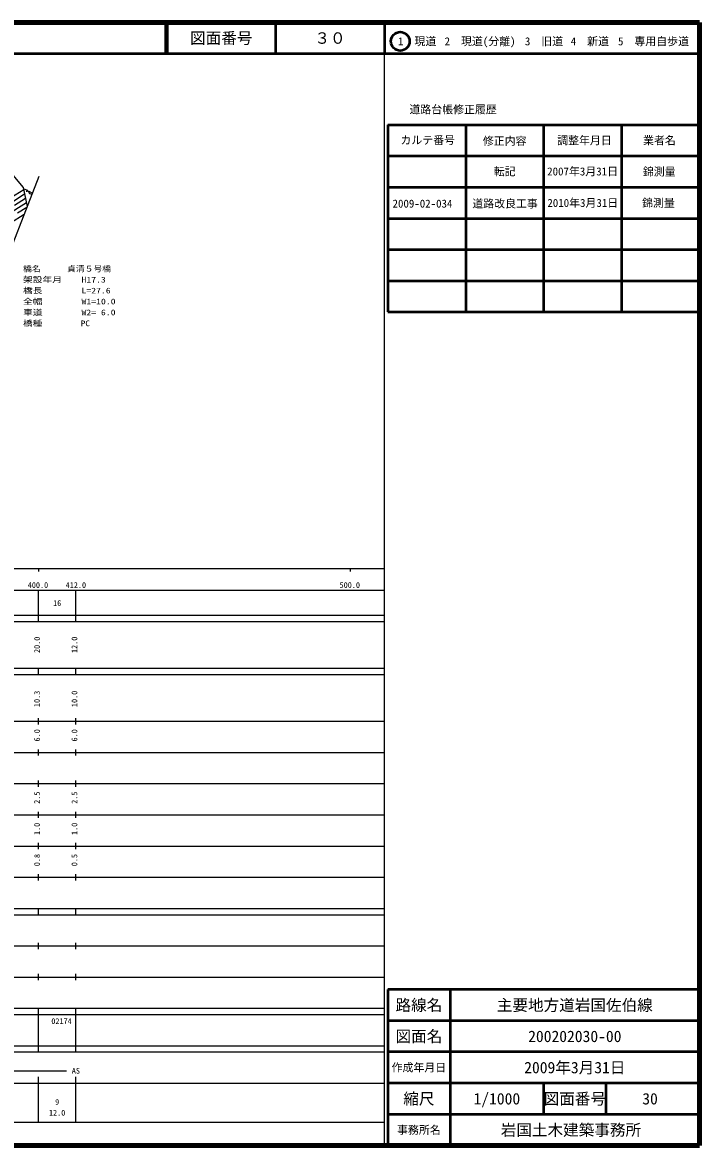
# Model space of a CAD drawing. Units: millimetres, scale not verified. Extents: x 40000 to 680000, y 20000 to 380000.
# Drawn here: x 462870 to 680000, y 20000 to 380000 of the extents above; entities that cross this region are included whole.
import ezdxf
from ezdxf.enums import TextEntityAlignment as Align

# ---------------------------------------------------------------- set-up
doc = ezdxf.new("R2010")
doc.units = ezdxf.units.MM
doc.header["$LTSCALE"] = 1000
for name, color, linetype, lineweight in [('M-BGD', 7, 'Continuous', 25), ('M-TTL', 2, 'Continuous', 140), ('M-TTL-BAND', 7, 'Continuous', 25), ('M-TTL-FRAM', 2, 'Continuous', 50), ('M-TTL-LINE', 7, 'Continuous', 50)]:
    doc.layers.add(name, color=color, linetype=linetype, lineweight=lineweight)
doc.layers.add('M-STR-HTXT', color=7, linetype='Continuous')
doc.layers.add('M-TTL-TXT', color=7, linetype='Continuous')
doc.styles.add('ＭＳ ゴシック', font='')
doc.styles.get('ＭＳ ゴシック').set_extended_font_data('MS Gothic')

msp = doc.modelspace()

# ---------------------------------------------------------------- linework, layer by layer
at = {"layer": 'M-BGD'}
for p, q in [((454351, 337485), (463113, 327096)), ((431250, 235784), (468191, 330701)), ((463560, 324980), (456620, 320314)), ((463262, 326391), (459194, 323740)), ((463113, 327096), (464406, 320975)), ((463365, 326699), (464482, 326205)), ((463365, 326699), (463446, 326531)), ((464113, 325972), (464417, 325959)), ((464511, 326066), (464417, 325959)), ((464511, 326066), (464482, 326205)), ((464511, 326066), (464924, 325890)), ((464924, 325890), (464859, 325645)), ((464859, 325645), (465129, 325179)), ((464924, 325890), (466082, 325282)), ((465129, 325179), (465937, 324908)), ((464156, 322158), (457886, 318176)), ((463858, 323569), (460289, 321279)), ((464275, 320638), (461305, 318835)), ((463433, 318475), (459076, 315631))]:
    msp.add_line(p, q, dxfattribs=at)
at = {"layer": 'M-TTL'}
for p, q in [((680000, 380000), (40000, 380000)), ((680000, 20000), (680000, 380000)), ((40000, 20000), (680000, 20000))]:
    msp.add_line(p, q, dxfattribs=at)
at = {"layer": 'M-TTL-BAND'}
for p, q in [((579000, 20000), (579000, 370000)), ((40000, 205000), (579000, 205000)), ((468000, 205000), (468000, 204000)), ((568000, 205000), (568000, 204000)), ((68000, 198000), (579000, 198000)), ((468000, 188000), (468000, 198000)), ((480000, 188000), (480000, 198000)), ((40000, 190000), (579000, 190000)), ((40000, 188000), (579000, 188000)), ((40000, 173000), (579000, 173000)), ((468000, 171000), (468000, 173000)), ((480000, 171000), (480000, 173000)), ((40000, 171000), (579000, 171000)), ((40000, 156000), (579000, 156000)), ((468000, 155000), (468000, 157000)), ((480000, 155000), (480000, 157000)), ((46000, 146000), (579000, 146000)), ((468000, 145000), (468000, 147000)), ((480000, 145000), (480000, 147000)), ((468000, 135000), (468000, 137000)), ((480000, 135000), (480000, 137000)), ((52000, 136000), (579000, 136000)), ((46000, 126000), (579000, 126000)), ((468000, 125000), (468000, 127000)), ((480000, 125000), (480000, 127000)), ((52000, 116000), (579000, 116000)), ((468000, 115000), (468000, 117000)), ((480000, 115000), (480000, 117000)), ((46000, 106000), (579000, 106000)), ((468000, 105000), (468000, 107000)), ((480000, 105000), (480000, 107000)), ((40000, 96000), (579000, 96000)), ((40000, 94000), (579000, 94000)), ((468000, 94000), (468000, 96000)), ((480000, 94000), (480000, 96000)), ((49000, 84000), (579000, 84000)), ((468000, 83000), (468000, 85000)), ((480000, 83000), (480000, 85000)), ((40000, 74000), (579000, 74000)), ((468000, 73000), (468000, 75000)), ((480000, 73000), (480000, 75000)), ((40000, 64000), (579000, 64000)), ((40000, 62000), (579000, 62000)), ((468000, 62000), (468000, 64000)), ((468000, 52000), (468000, 62000)), ((480000, 62000), (480000, 64000)), ((480000, 52000), (480000, 62000)), ((40000, 52000), (579000, 52000)), ((468000, 50000), (468000, 52000)), ((480000, 50000), (480000, 52000)), ((40000, 50000), (579000, 50000)), ((71000, 44000), (477000, 44000)), ((40000, 40000), (579000, 40000)), ((468000, 27500), (468000, 42000)), ((480000, 27500), (480000, 42000)), ((68000, 27500), (579000, 27500))]:
    msp.add_line(p, q, dxfattribs=at)
at = {"layer": 'M-TTL-FRAM'}
for p, q in [((580000, 347197), (580000, 287197)), ((580000, 347197), (680000, 347197)), ((580000, 287197), (680000, 287197)), ((680000, 70000), (580000, 70000)), ((580000, 70000), (580000, 20000))]:
    msp.add_line(p, q, dxfattribs=at)
at = {"layer": 'M-TTL-LINE'}
for p, q in [((508747, 380000), (508747, 370000)), ((509247, 380000), (509247, 370000)), ((543997, 380000), (543997, 370000)), ((579000, 380000), (579000, 370000)), ((40000, 370000), (680000, 370000)), ((605000, 347197), (605000, 287197)), ((630000, 347197), (630000, 287197)), ((655000, 347197), (655000, 287197)), ((580000, 337197), (680000, 337197)), ((580000, 327197), (680000, 327197)), ((580000, 317197), (680000, 317197)), ((580000, 307197), (680000, 307197)), ((580000, 297197), (680000, 297197)), ((600000, 70000), (600000, 20000)), ((680000, 60000), (580000, 60000)), ((680000, 50000), (580000, 50000)), ((680000, 40000), (580000, 40000)), ((630000, 40000), (630000, 30000)), ((650000, 40000), (650000, 30000)), ((680000, 30000), (580000, 30000))]:
    msp.add_line(p, q, dxfattribs=at)
msp.add_circle((584031, 373958), 3000, dxfattribs=at)

# ---------------------------------------------------------------- texts
at = {"layer": 'M-STR-HTXT', "style": 'ＭＳ ゴシック'}
for s, width, p in [('橋名\u3000\u3000\u3000貞清５号橋', 1.1, (463057, 299588)), ('橋長\u3000\u3000\u3000\u3000L=27.6', 1.25, (463057, 292588)), ('架設年月\u3000\u3000H17.3', 1.25, (463057, 296088)), ('全幅\u3000\u3000\u3000\u3000W1=10.0', 1.25, (463057, 289088)), ('車道\u3000\u3000\u3000\u3000W2= 6.0', 1.25, (463057, 285588)), ('橋種\u3000\u3000\u3000\u3000PC', 1.2, (463057, 282088))]:
    msp.add_text(s, height=1833, dxfattribs=dict(at, width=width)).set_placement(p, align=Align.BOTTOM_LEFT)
at = {"layer": 'M-TTL-BAND', "style": 'ＭＳ ゴシック'}
for s, p in [('400.0', (467844, 198195)), ('412.0', (480000, 198195)), ('500.0', (567844, 198195)), ('16', (474000, 192405)), ('AS', (480000, 42500)), ('9', (474000, 32523)), ('12.0', (474000, 29033))]:
    msp.add_text(s, height=1833, dxfattribs=at).set_placement(p, align=Align.BOTTOM_CENTER)
for s, p in [('20.0', (469000, 180500)), ('12.0', (481000, 180500)), ('10.3', (469000, 163174)), ('10.0', (481000, 163174)), ('6.0', (469000, 151500)), ('6.0', (481000, 151500)), ('2.5', (469000, 131500)), ('2.5', (481000, 131500)), ('1.0', (469000, 121500)), ('1.0', (481000, 121500)), ('0.8', (469000, 111500)), ('0.5', (481000, 111500))]:
    msp.add_text(s, height=1833, rotation=90, dxfattribs=at).set_placement(p, align=Align.BOTTOM_CENTER)
msp.add_text('02174', height=1833, dxfattribs=at).set_placement((472125, 58405), align=Align.BOTTOM_LEFT)
at = {"layer": 'M-TTL-TXT', "style": 'ＭＳ ゴシック'}
for s, height, p in [('図面番号', 3666, (526622, 375000)), ('３０', 3666, (561497, 375000)), ('1\u3000現道', 2566, (589448, 373958)), ('2\u3000現道(分離)', 2566, (609619, 373958)), ('3\u3000旧道', 2566, (630121, 373958)), ('4\u3000新道', 2566, (644824, 373958)), ('5\u3000専用自歩道', 2566, (665228, 373958)), ('道路台帳修正履歴', 2566, (600968, 352113)), ('カルテ番号', 2566, (592839, 342277)), ('修正内容', 2566, (617509, 342023)), ('調整年月日', 2566, (643089, 342197)), ('業者名', 2566, (667134, 342197)), ('転記', 2566, (617500, 332245)), ('2007年3月31日', 2566, (642500, 332245)), ('錦測量', 2566, (667077, 332189)), ('2009-02-034', 2566, (591152, 321934)), ('道路改良工事', 2566, (617633, 321934)), ('2010年3月31日', 2566, (642556, 322156)), ('錦測量', 2566, (666812, 322156)), ('路線名', 3666, (590000, 65000)), ('路線名', 3666, (590000, 65000)), ('主要地方道岩国佐伯線', 3666, (640000, 65000)), ('図面名', 3666, (590000, 55000)), ('図面名', 3666, (590000, 55000)), ('200202030-00', 3666, (640000, 55000)), ('2009年3月31日', 3666, (640000, 45000)), ('作成年月日', 2566, (590000, 45000)), ('作成年月日', 2566, (590000, 45000)), ('縮尺', 3666, (590000, 35000)), ('縮尺', 3666, (590000, 35000)), ('1/1000', 3666, (615000, 35000)), ('図面番号', 3666, (640000, 35000)), ('図面番号', 3666, (640000, 35000)), ('30', 3666, (664125, 35000)), ('事務所名', 2566, (590000, 25000)), ('事務所名', 2566, (590000, 25000)), ('岩国土木建築事務所 ', 3666, (640000, 25000))]:
    msp.add_text(s, height=height, dxfattribs=at).set_placement(p, align=Align.MIDDLE_CENTER)

doc.saveas('drawing.dxf')
